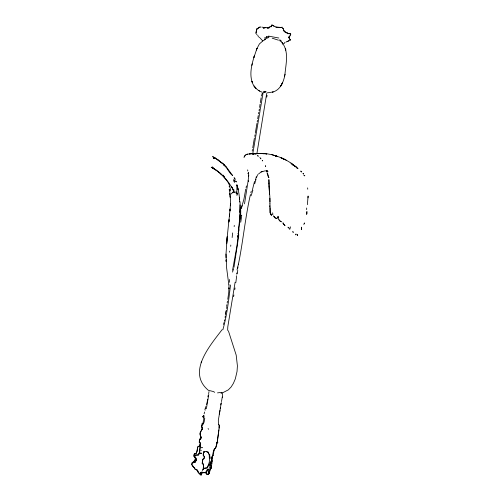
<?xml version="1.0" encoding="UTF-8"?>
<svg xmlns="http://www.w3.org/2000/svg" width="500" height="500" viewBox="0 0 500 500"><rect width="100%" height="100%" fill="white"/><g stroke="black" fill="none" stroke-linecap="round" stroke-linejoin="round"><path stroke-width="0.75" d="M229.944 210.637L230.125 208.981L227.062 238.525L226.019 254.062L226.575 267.606L228.837 284.925M229.494 279.481L229.513 282.325M229.025 284.875L228.775 292.125L227.781 299.306M226.019 254.062L226.025 257.631M200.181 442.994L199.244 442.019L200.181 442.994C200.081 446.938 200.169 451.306 198.506 454.906C196.731 455.506 193.894 454.087 194.631 457.094C196.962 457.856 196.462 461.012 194.975 462.331L192.156 462.744L191.819 464.75L193.031 466.662L194.2 467.544L194.737 468.85L197.638 470.444L198.031 471.969L199.269 473.775L201.825 472.262L199.587 473.837L200.413 472.812M203.2 468.363L203.562 467.05L203.169 464.137L202.213 463.281L202.775 459.312L203.962 458.706L204.281 457.375L204.325 456.475L203.294 455.55L203.325 453.406L204.081 451.494L206.15 451.481L208.212 452.144L208.588 453.781L209.756 454.656L209.688 458.381L209.225 462.5L207.281 467.8L204.262 468.256L202.406 470.256L204.275 468.281L207.512 467.9L208.694 464.487L209.513 465.019L209.975 462.644M306.694 214.119L306.913 211.569L306.681 214.219L306.812 213.231M193.35 461.394L193.113 462.825L193.35 461.394L194.6 461.012L195.269 459L195.244 457.188L193.888 456.312L194.312 453.819C198.137 453.956 196.644 448.713 198.044 446.519L199.412 446.062L200.269 444.2M297.35 235.413L297.369 234.481L297.337 235.431M193.444 461.544L194.719 461.094L195.362 459.162L195.381 457.156L194 456.356L194.031 454.925L194.425 453.856L196.012 453.469M301.375 227.262L301.438 229.7L301.65 227.2M239.206 225.463L240.706 215.031L240.738 210.3L240.144 209.825M222.619 397.544L222.45 393.369M290.363 40.25L290.406 39.625L290.381 39.981L288.888 37.462L290.575 34.944L290.712 33.95L288.319 33.425L284.337 31.6M269.475 194.3L268.9 179.581L268.994 183.231M268.994 186.844L269.831 196.269L269.938 203.894M306.631 209.656L306.681 207.981M194.975 462.331L196.175 460.319M195.981 453.519L196.962 451.562L197.525 447.65L198.05 446.538L199.412 446.062M269.938 203.812L270.119 212.938M228.956 287.938L228.925 288.756L228.888 288.05M232.569 270.163L236.887 246.312L238.975 229.119L238.706 228.312L240.231 212.763L239.731 212.037L240.106 203.069L239.581 201.256C239.481 195.681 238.55 190.087 236.887 184.856L236.881 192.688L237.75 193.7L236.912 195.438L236.931 193.55L236.169 193.669L236.375 191.919L232.844 192.756L232.419 192.138L232.106 193.113L230.619 194.262L229.688 193.206L229.919 195.062L229.725 194.206M308.038 197.825L308.1 195.994L307.394 204.669M203.456 469.137L203.506 465.481L203.188 464.044L202.219 463.325L202.887 459.169L203.962 458.694L204.269 457.5L204.331 456.488L203.263 455.438L203.325 453.406L204.5 451.912L204.081 451.494M270.056 207.769L270.144 212.75L271.075 214.806L271.581 215.031L272.013 214.294M210.119 468.331L209.163 473.387L208.644 473.181L208.8 469.869M201.794 471.938L201.175 475M227.256 236.525L226.675 243.787L227.244 236.85M219.056 428.169L219.225 425.194L218.419 424.312L218.331 420.306L221.331 402.556M229.544 214.419L229.462 216.094L229.662 214.056M229.925 211.019L230.525 203.681L230.319 205.756C231.012 202.106 229.562 191.256 230.338 197.631L230.037 195.562M290.688 34.362L290.712 33.95L288.319 33.425M230.525 284.962C228.713 299.981 227.025 315.319 222.831 329.831M269.788 206.881L269.869 205.631M200.231 474.85L200 473.713M203.756 419.375L202.531 424.969M244.513 203.875L248.156 180.669L248.631 176.294L248.656 174.494L248.144 173.588L248.406 172.631L248.144 173.588L248.631 173.637L248.15 173.562M194.713 455.962L194.969 455.112L194.631 457.094L196 458.15L196.156 460.444M210.1 465.312L209.806 467.762M207.844 396.781L208.238 395.288M199.231 442.144L199.775 439.525L200.719 439.131L201.05 437.156L200.119 434.85L200.087 433.025L201.881 429.4L201.794 425.35L202.944 423.875M232.15 237.544L232.644 232.925M239.481 199.425L239.45 197.731M212.037 461.887L211.956 457.694L212.331 456.081L213.181 455.562L214.056 450.238M234.175 226.612L234.288 225.387M228.912 221.175L228.994 220.456L228.775 222.062L229.088 219.231M203.75 418.787L203.738 417.612L202.925 416.85L203.981 415.569L203.131 416.213M230.694 246.325L230.812 245.081M233.988 267.3L238.713 235.85L238.694 234.131L238.15 233.231M240.706 215.031L241.731 215.669L240.731 222.312M259.525 37.675L259.15 37.206M240.231 212.763L240.113 204.887M236.481 277.431L235.831 282.638M289.331 37.912L288.906 37.869L289.05 36.669M211.825 463.881L212.162 460.438L211.737 459.675M260.05 104.231L259.613 107.419M207.581 474.4L208.438 474.419L206.456 473.988C204.606 470.3 208.325 477.269 208.75 473.419M224.581 321L224.719 319.769M203.481 417.519L203.7 415.569M244.2 157.031L245.231 155.244L243.95 157.281M211.762 459.738L212.488 456.069L213.181 455.562M206.363 408.731L208.794 394.381M238.75 228.856L239.112 226.137M210.706 463.562L210.894 461.094M295.875 234.794L296 233.956L295.856 234.812M290.294 226.781C290.7 228.15 289.219 229.594 289.781 229.369M210.494 464.756L213.494 450.925L214.356 449.044L215.531 448.431L217.369 441.744L219.156 428.05L219.219 425.188L218.419 424.312M218.869 429.919L216.975 443.619L215.525 448.419L214.356 449.044M234.775 289.65L235.05 287.956M284.894 74.95C285.688 64.856 289.031 53.006 283 43.9M223.569 324.481L223.85 322.75M225.394 313.575L225.675 311.856M258.256 115.512L257.725 118.706M210.188 469.244L210.912 468.644L211.831 463.744M215.531 448.431L215.712 447.337M204.769 418.225L204.137 422.019L203.263 423.994L202.3 424.487L201.912 425.544L201.694 426.85L202.537 427.669L202.225 429.506L201.456 430.15M266.694 93.506L256.844 153.994M236.287 276.956L236.481 275.763M237.75 268.206L237.95 267.019M238.419 264.137L237.044 269.919M237.763 270.381L237.069 273.938M233.606 296.681L233.894 294.969M210.769 458.45L211.062 456.688M220.256 408.625L220.45 407.419M245.719 189.15L243.938 199.156L241.906 206.075M251.619 153.781L252.575 153.863L251.637 153.681M252.206 151.088L252.488 149.412M252.75 147.838L254.394 138.025M260.294 102.781L261.137 97.781M254.769 136.381L255.031 134.812M255.306 133.156L256.938 123.425M257.2 121.869L257.475 120.225M258.531 113.875L258.794 112.325M259.069 110.688L259.344 109.056M226.581 306.475L226.887 304.656M227.175 302.938L227.475 301.119M248.581 176.375L248.769 175.244M225.081 317.425L225.281 316.206M225.487 314.988L225.688 313.775M225.981 312.05L226.281 310.231M226.569 308.506L226.775 307.294M252.775 153.781L259.956 111.538A30.725 28.969 25.3 0 1 260.763 106.706L263.087 92.775L263.8 91.969L265.406 91.825M253.231 154.275L254.219 154.225L252.581 154.006L253.263 154.081M265.881 91.606L265.825 91.969L264.05 91.444L265.881 91.606L265.712 92.1M235.106 282.275L227.8 326.812L227.65 330.444M199.694 439.338L201.319 437.256M203.45 417.106L203.756 417.669L203.519 416.8L204.275 416.294M207.787 399.306L206.569 404.562M249.587 154.031L250.5 153.8L247.138 154.219L245.656 154.875L247.625 154.125M236.762 274.081L236.969 272.881M238.319 264.725C243.113 241.425 245.194 217.625 250.45 194.438M254.537 181.35L252.344 190.169M256.288 176.713L255.538 179.944M220.763 404.888L221.031 403.3M211.531 465.606L210.912 468.644L210.056 469.144M261.425 96.062L262.312 93.131M256.625 49.206L256.994 48.331L256.331 50.019L257.025 48.25L253.875 57.562L254.488 55.4C251.9 64.062 249.156 73.581 252.288 82.45L251.944 81.306C253.081 86.431 257.244 90.475 262.113 92.188M256.9 28.925L256.6 29.831L257.194 28.475L257.962 28.663L259.175 27.231L260.65 26.906M219.737 411.712L219.956 410.438M216.938 170.594L211.231 167.213C220.194 171.756 227.338 179.506 232.288 188.337L234.013 192.119M282.312 43.963L282.425 42.369L282.162 43L281.931 42.55M271.112 26.862L271.956 25L275.894 27.006L281.475 27.494L282.175 27.113L281.556 27.6L279.644 27.65L275.863 27.138M232.556 188.481L232.294 187.231L231.812 187.65M210.244 466.031L210.6 464.331M256.125 31.481L255.963 33.444L256.869 29.056L259.175 27.231M200.594 439.05L199.756 439.625L200.594 439.05L201.019 437.081M284.538 76.531L284.694 75.825M214.037 450.344L214.325 449.056M285.05 74.237C283.781 81.431 280.444 90.25 272.506 92.112L273.169 91.956L267.056 92.888M203.694 452.831L203.994 451.469M256.306 30.694L256.5 29.812M233.612 268.762L232.519 272.106M203.188 464.044L202.213 463.281M266.744 97.081L267.125 95.438M246.081 187.581L246.469 185.869M219.213 414.131L219.631 412.344M252.219 63.775L251.85 65.356M237.375 237.125L237.775 235.413M240.331 212.862L239.988 217.219M203.15 468.438L203.425 467.287M222.056 329.706C209.944 345.744 186.656 372.231 208.369 390.306L213.419 391.55L214.7 392.306M208.637 393.669L209.025 391.575M271.844 214.1L271.581 215.031L271.075 214.806L270.75 213.669M204.1 413.881L204.631 411.981M255.244 181.962L255.994 179.35M241.294 208.756L242.213 205.556M252.875 190.331L251.056 195.806M201.163 362.725L201.494 361.581M241.431 207.688L241.75 206.612M250.831 192.738L251.306 191.125M263.994 91.862L264.175 91.281M208.425 474.544L208.756 473.488M254.7 183.738L255.094 182.5M199.325 440.925L199.775 439.525M205.175 408.631L205.844 406.544M202.925 416.85L203.162 416.125M209.163 473.387L210.238 469.963L210.206 466.944M210.794 468.75L211.244 467.369M221.488 401.594L222.262 397.006M256.456 177.719L257.65 174.631M205.731 472.75L207.094 469.775L208.406 469.038L205.731 472.75L201.95 472.35L200.763 472.794L205.725 472.738L206.125 471.675M256.694 49.044L259.406 43.931L263.669 40.2M231.513 187.075L231.694 186.65L231.156 186.269M266.781 170.975L267.881 171.6L266.781 170.975L266.975 171.975L266.794 170.95M199.406 446.213L200.263 444.344M240.456 209.006L241.275 207.231M209.756 454.656L208.481 453.606L208.212 452.144M199.513 452.819L198.506 454.906L194.862 455.081M273.281 215.787L274.706 217.656L276.875 218.6L277.994 216.262C277.881 219.294 279.231 220.794 281.75 221.863M202.519 472.188L201.7 473.869L201.506 473.2L202.237 472.088M221.1 393.756L221.788 392.344L222.531 392.831L228.337 389.869L231.137 386.969L233.369 383.425L235.312 378.881L237.031 371.512L237.413 365.887L236.188 355.106L228.369 330.763M201.438 430.256L200.106 433.081L200.212 435L201.05 437.156M198.406 454.925L199.5 452.938L200.394 444.919L200.188 442.831M271.956 25L270.881 26.494M271.075 214.806L271.475 215.006M222.756 175.581L223.05 175.081L224.344 176.706L223.219 176.344C225.006 179.056 229.031 182.006 229.631 186.163L229.119 186.431L229.856 187.225L230.581 190.031L229.625 189.525L230.156 191.019L229.163 189.594L229.913 192.237L229.725 193.269M264.25 40.213L265.056 38.919L264.344 39.812M233.575 190.625L233.956 189.838L233.137 189.75L232.613 188.225M201.363 437.75L199.713 439.231M290.019 35.763L289.006 36.931M200.731 450.919L201.287 450.225M238.656 232.194L238.244 231.588L238.762 230.963M265.25 39.638L265.55 39.294M303.812 224.425L304.394 222.875L304.481 223.806M264.231 92.456L264.944 91.7L264.319 91.594M278.85 38.025L268.769 36.144L268.019 36.819L266.75 36.662L265.531 38.013L264.456 37.85M205.562 408.656L204.887 409.288L205.181 410.244M238.781 230.863L238.506 230.056L238.875 229.713M267.638 170.775L264.644 170.938L261.075 171.981L258.406 174.112M270.238 26.612L267.069 28.15L268.8 28.062L270.056 26.994M200.931 453.681L201.644 453.188L200.162 452.962L200.613 453.631M265.775 27.625L263.288 28.15L265.819 27.4L268.569 27.656L268.8 28.062M202.856 423.413L201.781 424.137L202.769 423.569M202.631 447.381L201.906 447.85L201.231 447.262M286.269 41.994L289.4 40.556L286.988 41.6M215.062 158.3L214.381 158.675L213.3 158.356L215.238 157.894L212.569 156.619L217.356 159.356L224.244 164.781L214.913 157.975M223.95 164.744L223.487 164.981L226.681 167.438L232.681 175.619C228.619 172.656 227.162 167.256 223.269 163.925M283.544 43.65L284.613 43.137M284.569 42.456L285.244 42.188M217.5 392.875L221.788 392.344M265.894 38.356L268.8 37.606L268.769 36.144M261.075 171.981L262.756 171.488M194.981 462.15L192.156 462.731L191.819 464.75L192.681 465.444L193.031 466.662L194.194 467.512L194.737 468.85L197.631 470.4L198.031 471.969M301.294 171.631L301.719 171.881L300.744 171.05L301.413 171.619M257.512 153.469L266.656 153.731L271.744 154.656L277.013 156.281L271.837 154.688M256.725 153.531L254.037 153.55M259.019 153.475L259.506 153.456L255.925 153.562L263.244 153.562M283.256 223.762L284.956 225.556L283.256 223.762L282.994 222.806L283.375 223.762M250.5 153.906L251.181 153.912M208.75 465.012L209.513 465.019M257.819 153.55L255.831 153.531L261.406 153.531M260.287 153.512L261.456 153.525M255.269 154.188L255.85 154.25M264.906 153.769L266.837 153.994L266.2 153.919M249.25 153.887L249.606 153.931M209.281 473.263L208.644 473.181L208.156 470.969L208.744 473.338M289.6 39.6L290.394 39.712M199.694 473.844L197.944 471.831M200.119 474.806L201.381 475M284.725 31.169L283.812 31.025L283.25 30.25L285.231 31.788M259.156 27.319L260.125 27.5M264.95 27.744L261.806 27.081M272.194 38.181L278.475 40.188M271.931 25.137L272.6 25.312M276.837 156.163L275.05 155.65L276.837 156.163L275.744 155.875C282.05 157.731 288.069 160.763 293.275 164.775L292.45 164.2L296.7 167.469M201.881 429.4L202.225 429.506M273.606 155.175L275.194 155.694M240.4 215.219L241.731 215.669M206.175 451.6L208.113 452.356M296.644 167.662L298.075 168.612M276.875 218.6L274.6 217.556M206.363 473.844L207.469 474.369M219.006 160.556L217.356 159.356M239.731 212.037L240.275 212.3L239.925 219.356M201.95 472.35L202.544 472.644M285.238 159.7L286.419 160.312M283.325 158.863L281.119 157.831L283.512 158.819L282.144 158.25L282.706 158.537M238.463 233.794L238 233.55L238.381 234.356M280.856 221.519L279.606 220.825L279.144 219.806M220.869 162.288L222.181 163.031M296.731 167.844L297.594 168.356L297.206 167.913M202.094 427.4L202.537 427.669M212.838 168.175L214.256 169.056M258.594 90.444L259.619 91.094M290.881 163.056L292.025 163.787M238.244 231.588L238.688 231.869M195.763 469.225L197.631 470.4M285.081 32.119L286.075 32.781M296.2 166.969L293.762 165.256L296.55 167.3M219.869 172.963L215.675 169.956M218.731 172.156L221.644 174.619M289.237 228.238L287.962 227.194L289.056 228.156M286.894 32.862L288.044 33.825L286.35 32.381M222.969 176.069L220.594 173.856M238.506 230.056L238.844 230.344M260.637 158.6L260.956 158.875L259.862 157.425M301.144 171.375L301.719 171.881M213.962 168.5L212.481 166.844L212.519 167.738M225.2 165.869L226.681 167.438M260.1 38.013L262.769 40.956M202.938 416.731L203.738 417.612M268.95 177.7L268.244 176.762L267.706 173.75L267.075 172.85L268.762 177.675M239.581 201.256L240.081 201.981M248.156 180.669L248.719 181.481M208.081 428.531L208.619 429.306M203.481 417.019L204.025 417.806M273.438 25.575L273.95 26.381M236.887 184.856L238.287 189.806L237.869 188.769M256.594 34.112L257.013 34.819M274.119 216.637L274.706 217.656L274.306 216.719M258.456 36.894L257.769 35.331M307.625 187.9L307.756 189.219M283.869 30.669L283.137 28.394L282.469 27.925L283.281 28.944M234.175 191.806L233.725 190.381L233.669 191.219M285.394 48.587L285.831 50.119L285.625 49.387M281.619 42.219L281.325 40.838L280.45 41.169L279.856 39.775L280.144 41.156M282.425 42.369L282.744 44.019M247.644 169.887L247.825 171.006M272.675 212.819L272.85 214.469M266.75 36.662L266.887 38.05M209.2 454.338L209.344 458.1M288.888 37.462L288.906 37.869M269.012 186.737L268.9 183.181M203.506 465.481L203.562 467.05M278.231 216.575L278.269 217.787M270.012 201.912L269.931 198.194M229.613 251.119L229.631 252.181M226.144 259.975L226.137 261.388L226.144 259.975M265.531 165.812L265.681 166.375L265.531 165.812M257.556 155.725L258.256 156.1L257.556 155.725M282.587 82.581L281.681 84.325L282.587 82.581M236.256 181.863L235.681 181.031L236.256 181.863M281.581 84.6L280.6 86.225L281.581 84.6M239.869 211.188L240.588 211.994L239.869 211.188M217.831 442.287L216.481 442.744L217.831 442.287M255.556 153.512L254.156 153.581L255.556 153.512M263.363 153.669L261.494 153.594L264.331 153.737L263.363 153.669M304.781 175.812L304.044 175.344L304.781 175.812M282.206 158.419L281.156 158.031L283.069 158.769L282.206 158.419M293.356 232.15L292.7 231.831L293.356 232.15M284.181 159.231L283.656 158.994L284.756 159.494L284.181 159.231M303.631 173.956L303.062 173.65L303.631 173.956M292.238 164.387L291.819 164.137L293.281 165.244L292.238 164.387M293.738 165.331L293.131 164.881L294.881 166.269L293.738 165.331M255.894 88.206L254.081 86.1L255.894 88.206M234.412 180.556L233.538 179.625L233.7 181.038L234.706 182.438L234.412 180.556M262.462 160.856L262.269 160.531L262.462 160.856M234.844 178.637L234.075 177.694L235.119 179.456L234.844 178.637"/></g></svg>
